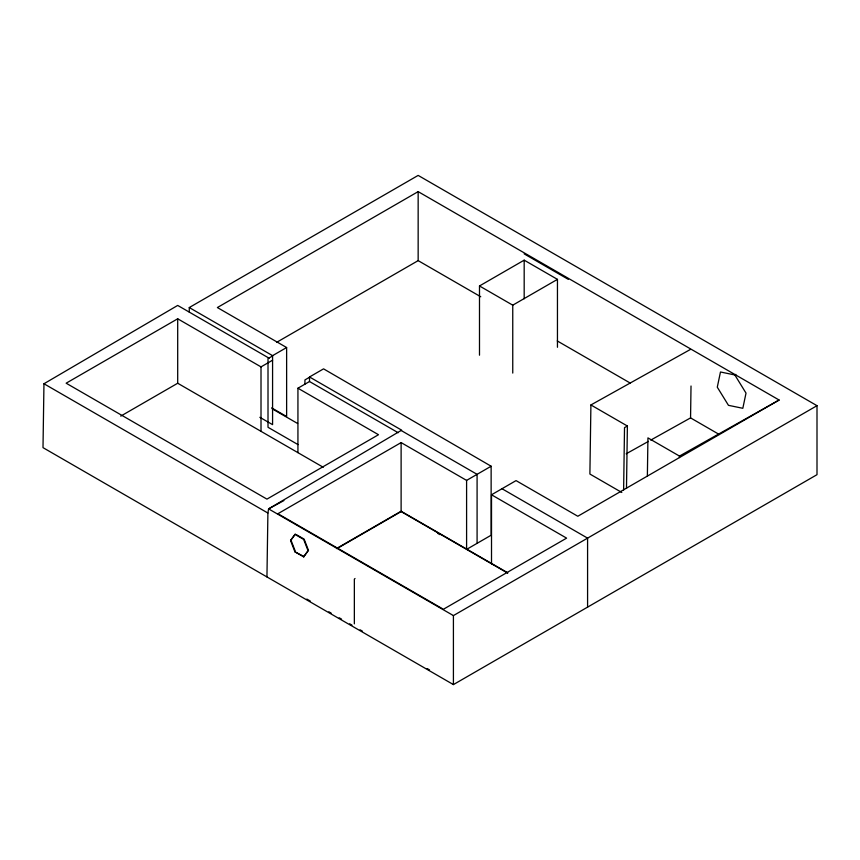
<?xml version="1.0" encoding="UTF-8"?>
<svg xmlns="http://www.w3.org/2000/svg" width="860" height="860" viewBox="0 0 860 860"><rect width="100%" height="100%" fill="white"/><g stroke="black" fill="none" stroke-linecap="round" stroke-linejoin="round"><path stroke-width="1.29" d="M690.386 349.461L590.906 404.952L589.895 474.043L621.823 492.479M623.618 490.071L624.521 427.624L627.391 426.022L626.488 488.469M647.365 476.408L647.935 437.88L679.464 456.079L779.117 400.029L418.154 191.629L217.376 307.547L286.627 347.537L286.627 416.53L271.631 407.877M679.443 457.574L679.464 456.079M650.762 440.094L690.558 417.895L691.021 386.011M269.115 358.201L177.697 305.429L43.957 383.754L43 447.641L453.413 684.592L817 474.677L817 405.683L418.154 175.408L189.275 307.547L189.275 312.115M266.944 576.931L267.901 513.044L268.589 508.883L401.652 430.161L309.514 376.97L309.514 381.528L398.191 432.731M290.562 540.574L294.926 534.361L303.655 539.403L308.02 550.658L303.655 556.871L294.926 551.83L290.562 540.574L295.399 534.092M303.655 556.871L308.493 550.389L304.128 539.134L296.485 534.716M355.019 578.5L354.352 579.188L354.352 623.833M272.577 360.211L261.01 366.887L177.697 318.791L66.145 383.194L266.944 499.123L378.497 434.719L297.936 388.215L297.936 452.65M120.766 416.111L177.697 383.238L323.252 467.27M276.565 342.377L418.154 260.634L480.751 296.764M189.275 307.547L272.577 355.653L286.627 347.537M272.577 355.954L268.008 358.598L268.008 427.291L298.012 444.609M309.514 376.97L323.564 368.854L491.135 466.227L491.135 535.221L466.593 549.389L466.593 480.396L401.115 442.588L277.909 513.721L443.394 609.267L566.6 538.134L491.512 494.779L491.512 563.784M309.514 377.282L304.935 379.926L304.935 384.173M297.936 388.215L309.514 381.528M479.493 355.202L479.493 285.961L524.181 260.161L557.452 279.371L557.452 347.279M479.493 285.961L512.754 305.171L557.452 279.371M294.926 551.83L304.128 556.603M336.432 548.583L401.115 511.238L507.69 572.771M337.862 548.1L401.115 511.582L507.69 573.115M466.593 480.396L491.135 466.227M491.512 494.779L516.054 480.611L577.802 516.258L779.117 400.029M734.838 374.96L746.018 393.117L742.825 408.296L728.463 405.329L717.283 387.183L720.476 371.993L734.838 374.96L735.848 374.379M283.886 500.574L268.589 508.883L453.413 615.588L817 405.683M626.177 453.8L648.418 441.395M524.181 253.883L568.32 279.371M557.259 340.936L630.283 383.098M690.558 417.895L719.304 434.504M590.906 404.952L627.391 426.022M401.115 430.473L477.085 474.344L477.085 543.337M502.003 488.727L587.584 538.134L587.584 607.128M272.244 408.844L297.635 423.507M259.849 417.304L272.577 424.646L272.577 355.653M437.6 533.286L439.911 534.619M43.957 383.754L267.901 513.044M306.837 599.076L310.31 601.075M328.832 611.772L331.143 613.105M339.238 617.781L341.56 619.125M349.654 623.801L351.976 625.134M360.071 629.81L362.393 631.143M427.194 668.564L429.505 669.897M291.035 540.306L295.399 551.561M524.181 260.161L524.181 298.775M512.754 305.171L512.754 373.079M453.413 615.588L453.413 684.592M418.154 191.629L418.154 260.634M401.115 442.588L401.115 511.582M261.01 366.887L261.01 431.333M177.697 318.791L177.697 383.238"/></g></svg>
